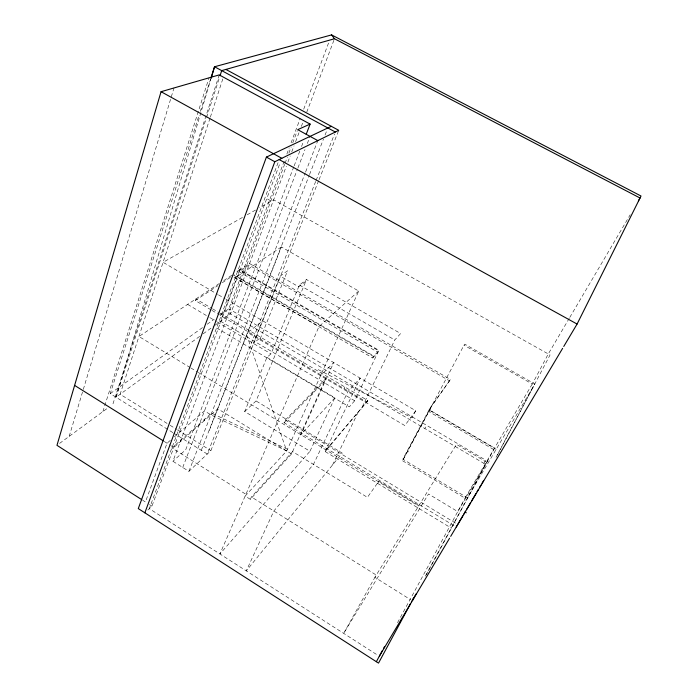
<?xml version="1.0" encoding="UTF-8"?>
<svg xmlns="http://www.w3.org/2000/svg" width="698" height="698" viewBox="0 0 698 698"><rect width="100%" height="100%" fill="white"/><g stroke="black" fill="none" stroke-linecap="round" stroke-linejoin="round"><path stroke-width="0.52" stroke-dasharray="3.49 2.62" d="M199.68 336.366L116.016 397.241L210.822 79.267M69.198 436.337L83.001 390.444M83.315 389.405L173.968 87.974M102.885 411.593L209.007 77.853M172.86 432.612L110.249 393.646L198.991 115.528M200.317 111.383L210.578 79.206M219.224 74.895L112.84 404.273L111.183 405.494M116.016 397.241L206.268 118.32M206.608 117.281L219.687 76.841M210.011 118.171L120.117 394.257L169.204 424.742M210.351 117.133L222.845 78.769M211.066 309.877L195.318 300.559L195.885 298.945L211.651 308.263M278.066 162.643L149.285 508.641L377.487 655.064M239.746 269.655L220.507 321.22L354.689 400.757L378.901 350.326L239.746 269.655L235.488 272.464M147.81 510.029L151.911 506.163L280.291 162.364M284.208 161.151L228.796 308.778L219.504 315.426M286.878 154.022L289.173 147.915M291.083 142.82L300.253 118.39M303.7 109.22L328.924 42.028M318.628 180.721L210.883 450.638L188.905 471.333L172.912 461.282L284.671 164.292M285.054 163.271L287.358 157.163M288.885 153.089L291.188 146.973M292.724 142.898L297.322 130.683M214.53 325.565L230.567 313.899L286.346 166.194M287.89 162.111L290.194 155.994M291.738 151.92L294.05 145.803M295.586 141.72L299.049 132.55M301.361 126.434L302.897 122.351M306.754 112.16L334.089 39.777M293.779 166.839L185.703 449.765L172.912 461.282M294.172 165.827L300 150.559M301.553 146.484L303.499 141.397M182.736 467.459L297.549 168.925M297.941 167.904L304.982 149.608M307.329 143.509L310.069 136.389M204.261 420.711L204.942 418.948M188.905 471.333L305.253 172.86M305.645 171.856L317.826 140.612M201.277 450.306L309.135 175.599M309.537 174.579L323.471 139.103M325.059 135.046L327.048 129.976M209.321 430.387L281.373 246.961L358.711 291.049L286.695 450.934L245.129 496.077L250.338 499.34L291.537 453.901L325.704 378.744L285.246 420.048L284.077 422.7L454.381 525.899M315.688 181.428L207.271 454.032L173.776 433.188M316.089 180.416L334.534 134.016M260.162 338.923L287.559 270.798L280.186 276.129L253.348 343.39L260.799 337.326M319.038 179.718L338.757 130.325M266.933 357.385L334.9 397.799L309.964 451.283L244.666 411.532L266.933 357.385L270.999 353.869L299.407 285.046L306.535 279.549L400.626 333.531L394.798 339.961L361.032 409.325M244.666 411.532L256.053 400.966L306.535 279.549M358.711 291.049L318.986 326.542L219.914 553.959L309.964 451.283M250.338 499.34L251.393 496.959L292.575 451.632L367.41 497.351L378.848 481.236L418.844 505.492L417.622 507.673M220.001 313.201L367.855 400.608L325.181 451.58L451.397 528.168M344.847 387.006L343.983 388.594M325.181 451.58L360.194 378.115L347.779 391.805L313.463 464.388L273.852 511.006L246.281 570.877L342.212 453.089L256.053 400.966M234.048 277.281L372.723 357.987L373.683 355.98L233.865 274.689M332.51 465.008L358.388 411.759M377.697 483.444L378.848 481.236M226.047 299.302L415.729 410.747L412.021 417.84L316.883 368.928M496.06 457.373L533.525 386.134M497.465 455L550.059 354.942L273.642 199.829L259.464 207.838M367.602 401.036L366.982 402.196L220.332 315.356M233.682 275.204L373.447 356.486L378.665 350.815L239.554 270.161L249.579 263.556L450.419 379.485L429.802 408.47L402.842 459.171L467.477 497.875L534.808 383.97L464.763 344.149L463.987 345.205L402.519 460.732L465.025 498.189L532.923 382.897M429.802 408.47L430.352 408.792L402.519 460.732M496.165 449.329L429 409.979L450.419 379.485M424.838 428.528L425.658 426.993M425.318 576.19L485.529 464.336L225.672 311.011M426.216 574.986L494.577 448.064L429.532 409.962L430.352 408.792M397.502 622.721L465.749 496.845M483.897 463.376L485.668 460.122L228.796 308.778L230.567 313.899M569.263 318.297L548.288 353.947L532.304 384.066L463.987 345.205M569.812 317.363L630.198 214.74M487.736 460.776L457.748 511.608L428.528 494.001L343.669 633.365L376.196 575.03L251.393 496.959M429.549 410.302L428.72 411.471L493.695 449.556M415.729 410.747L404.823 425.571L247.729 332.597L262.701 320.836M325.983 449.913L367.855 400.608M354.689 400.757L349.34 406.873L215.542 327.301M372.723 357.987L377.95 352.307L238.986 271.679L249.011 265.057L449.643 380.934M334.9 397.799L300.873 434.688L333.696 362.55L320.574 375.707M284.077 422.7L324.57 381.248M170.295 440.403L167.04 443.213L145.42 502.002L142.689 500.248M174.369 436.887L204.488 410.913L210.918 414.856L286.695 450.934L246.734 335.136M305.811 281.277L298.692 286.791L280.186 276.129M59.592 443.396L107.858 407.937M203.179 333.819L213.675 326.193M110.249 393.646L203.642 326.777M207.166 324.256L214.216 319.213M281.373 246.961L235.209 277.787L318.986 326.542M219.259 283.545L138.928 336.488L189.952 367.427M223.753 280.579L232.739 274.654M195.318 300.559L217.793 285.7M222.287 282.725L232.172 276.19M242.459 217.453L163.079 262.308L217.593 294.338M247.179 214.783L255.686 209.976M287.463 449.233L211.599 413.111L171.874 447.959L245.905 494.289M267.552 199.017L272.831 201.984M299.407 285.046L394.798 339.961M218.526 294.888L225.105 298.753M486.838 462.285L456.44 444.373L374.905 577.351L410.503 599.643M212.576 308.813L219.067 312.652M211.991 310.418L219.408 314.807M187.622 304.389L208.911 317.032M209.836 317.573L216.319 321.42M217.244 321.97L270.999 353.869M408.129 451.571L408.653 451.885M285.246 420.048L455.899 523.343M190.877 367.986L197.368 371.921M198.302 372.488L418.538 506.033M291.537 453.901L217.802 408.81L173.837 447.462L171.289 445.865M170.138 425.318L176.62 429.349M177.545 429.924L210.883 450.638M164.266 441.476L170.443 445.333M149.477 504.602L151.911 506.163"/><path stroke-width="1.05" d="M306.221 134.278L310.113 124.096L219.224 74.895L161.055 91.7L56.974 445.324L141.773 499.663M211.136 78.228L214.548 66.755L331.594 34.9L641.026 196.016L577.08 324.055L563.748 346.461M210.909 78.167L214.548 66.755L335.337 132.001M220.027 75.803L221.702 70.62L334.473 38.756L640.04 198.014L638.4 200.797M331.306 126.312L266.409 157.102L138.291 508.598L378.525 663.1L410.407 603.883M144.852 512.812L274.811 161.744L338.757 130.325L225.882 69.434M411.436 601.973L413.486 598.16M415.929 594.103L412.335 600.786L449.573 538.237M376.353 661.704L382.434 650.492M383.472 648.582L384.511 646.662M456.248 527.034L462.818 515.866M463.917 514.007L465.566 511.215M466.657 509.357L470.496 502.848M471.595 500.981L475.975 493.538M477.074 491.68L478.165 489.822M479.814 487.03L480.905 485.171M482.004 483.313L483.653 480.521M379.319 656.242L411.785 601.711M450.69 536.369L457.26 525.324M457.766 524.477L562.632 348.328M310.113 124.096L297.706 129.662L317.826 140.612M465.104 512.158L466.281 512.786M161.055 91.7L281.809 158.306M279.209 159.589L577.08 324.055M266.409 157.102L274.811 161.744M74.607 385.401L163.349 440.9M331.594 34.9L334.473 38.756"/></g></svg>
